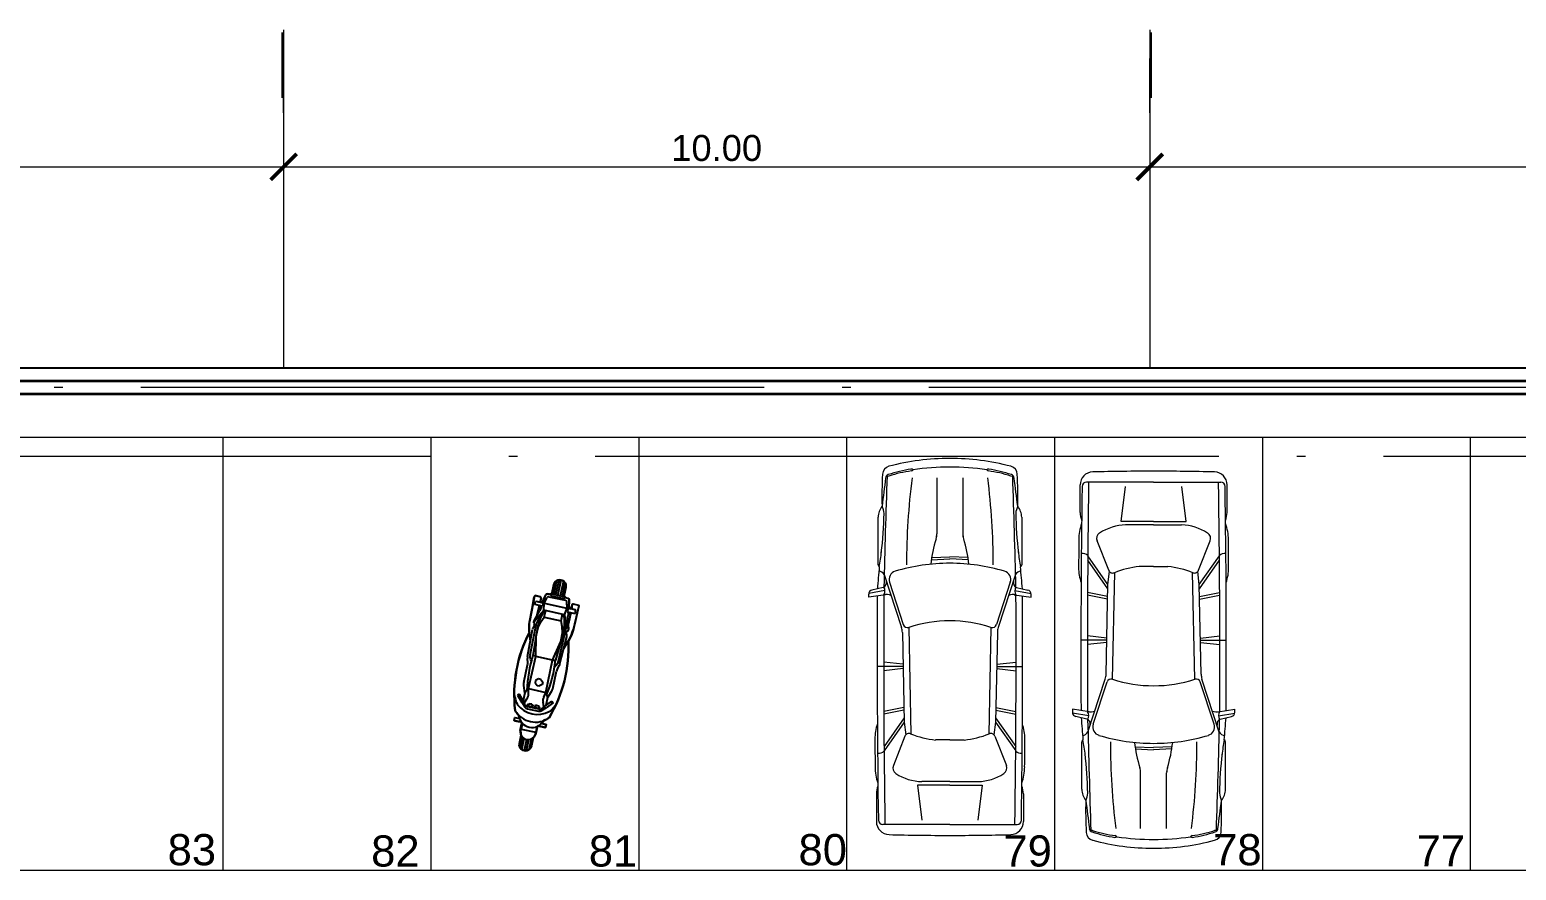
# Model space of a CAD drawing. Header units: inches. Extents: x 13 to 261, y -112 to -47.
# Drawn here: x 33.42 to 50.58, y -57.63 to -47.92 of the extents above; entities that cross this region are included whole.
import ezdxf

# ---------------------------------------------------------------- set-up
doc = ezdxf.new("R2010")
doc.units = ezdxf.units.IN
doc.header["$MEASUREMENT"] = 0
doc.linetypes.add('ACAD_ISO04W100', pattern=[30, 24, -3, 0, -3])
for name, color, linetype, lineweight in [('AUTOS', 6, 'Continuous', 20), ('CAJONES', 3, 'Continuous', 20), ('COTAS', 192, 'Continuous', 13), ('EJES', 1, 'ACAD_ISO04W100', 13), ('MUROS', 5, 'Continuous', 35), ('TERRENO', 8, 'Continuous', 25), ('TEXTOS', 124, 'Continuous', 30)]:
    doc.layers.add(name, color=color, linetype=linetype, lineweight=lineweight)
doc.layers.add('CONTORNO', color=7, linetype='Continuous')
doc.styles.add('COTAS', font='ARIALUNI.TTF', dxfattribs={"height": 0.3})
doc.styles.add('TEXTOS', font='ARIALUNI.TTF', dxfattribs={"height": 0.36})

# ---------------------------------------------------------------- blocks, each defined once
blk = doc.blocks.new('_ArchTick')
at = {"color": 0, "linetype": 'ByBlock', "const_width": 0.15}
blk.add_lwpolyline([(-0.5, -0.5), (0.5, 0.5)], dxfattribs=at)

msp = doc.modelspace()

# ---------------------------------------------------------------- linework, layer by layer
for p, q in [((39.471, -54.332), (39.447, -54.439)), ((39.452, -54.44), (39.481, -54.308)), ((39.501, -54.287), (39.468, -54.443)), ((39.527, -54.277), (39.49, -54.448)), ((39.517, -54.454), (39.556, -54.278)), ((39.582, -54.289), (39.545, -54.46)), ((39.601, -54.31), (39.567, -54.465)), ((39.582, -54.468), (39.611, -54.338)), ((39.61, -54.363), (39.587, -54.469)), ((39.246, -54.464), (39.192, -54.744)), ((39.255, -54.457), (39.246, -54.464)), ((39.25, -54.56), (39.259, -54.522)), ((39.34, -54.58), (39.25, -54.56)), ((39.317, -54.47), (39.255, -54.457)), ((39.259, -54.522), (39.349, -54.541)), ((39.268, -54.521), (39.34, -54.537)), ((39.3, -54.571), (39.272, -54.699)), ((39.323, -54.482), (39.309, -54.532)), ((39.317, -54.575), (39.315, -54.613)), ((39.317, -54.47), (39.323, -54.482)), ((39.318, -54.534), (39.32, -54.493)), ((39.338, -54.539), (39.339, -54.536)), ((39.339, -54.538), (39.338, -54.539)), ((39.339, -54.536), (39.377, -54.448)), ((39.359, -54.545), (39.339, -54.538)), ((39.349, -54.541), (39.34, -54.58)), ((39.354, -54.625), (39.359, -54.545)), ((39.359, -54.545), (39.393, -54.479)), ((39.359, -54.545), (39.623, -54.603)), ((39.432, -54.443), (39.4, -54.436)), ((39.415, -54.469), (39.605, -54.51)), ((39.606, -54.474), (39.428, -54.435)), ((39.428, -54.435), (39.439, -54.458)), ((39.439, -54.458), (39.587, -54.491)), ((39.606, -54.474), (39.587, -54.491)), ((39.6, -54.48), (39.631, -54.487)), ((39.624, -54.603), (39.62, -54.529)), ((39.646, -54.603), (39.647, -54.507)), ((39.665, -54.61), (39.681, -54.571)), ((39.682, -54.561), (39.675, -54.612)), ((39.693, -54.552), (39.682, -54.561)), ((39.693, -54.552), (39.755, -54.566)), ((39.76, -54.575), (39.693, -54.853)), ((39.755, -54.566), (39.76, -54.575)), ((39.241, -54.755), (39.311, -54.627)), ((39.244, -54.754), (39.354, -54.625)), ((39.354, -54.625), (39.273, -54.767)), ((39.309, -54.73), (39.283, -54.822)), ((39.343, -54.658), (39.309, -54.73)), ((39.327, -54.577), (39.311, -54.627)), ((39.321, -54.76), (39.36, -54.705)), ((39.377, -54.63), (39.343, -54.658)), ((39.354, -54.625), (39.347, -54.655)), ((39.594, -54.677), (39.354, -54.625)), ((39.36, -54.705), (39.377, -54.63)), ((39.36, -54.705), (39.555, -54.748)), ((39.556, -54.748), (39.572, -54.672)), ((39.569, -54.814), (39.556, -54.748)), ((39.572, -54.672), (39.591, -54.712)), ((39.595, -54.677), (39.589, -54.708)), ((39.591, -54.712), (39.592, -54.792)), ((39.595, -54.677), (39.624, -54.603)), ((39.641, -54.841), (39.595, -54.677)), ((39.595, -54.677), (39.61, -54.841)), ((39.624, -54.603), (39.645, -54.604)), ((39.635, -54.603), (39.626, -54.642)), ((39.626, -54.642), (39.716, -54.662)), ((39.64, -54.645), (39.633, -54.697)), ((39.644, -54.843), (39.633, -54.697)), ((39.724, -54.623), (39.635, -54.603)), ((39.649, -54.647), (39.635, -54.682)), ((39.667, -54.651), (39.639, -54.779)), ((39.716, -54.619), (39.644, -54.603)), ((39.645, -54.605), (39.646, -54.603)), ((39.645, -54.604), (39.645, -54.605)), ((39.716, -54.662), (39.724, -54.623)), ((39.168, -55.16), (39.225, -54.846)), ((39.201, -54.982), (39.187, -54.865)), ((39.196, -55.14), (39.271, -54.773)), ((39.228, -54.84), (39.252, -54.795)), ((39.283, -54.822), (39.23, -55.145)), ((39.242, -54.777), (39.262, -54.814)), ((39.266, -54.925), (39.289, -54.826)), ((39.289, -54.826), (39.321, -54.76)), ((39.578, -54.886), (39.492, -55.202)), ((39.525, -55.212), (39.609, -54.847)), ((39.55, -54.987), (39.571, -54.887)), ((39.571, -54.887), (39.569, -54.814)), ((39.592, -54.792), (39.578, -54.886)), ((39.634, -54.862), (39.6, -54.887)), ((39.621, -54.925), (39.617, -54.875)), ((39.264, -55.16), (39.266, -54.925)), ((39.455, -55.201), (39.55, -54.987)), ((39.542, -55.242), (39.62, -54.932)), ((39.586, -55.066), (39.647, -54.965)), ((39.124, -55.458), (39.167, -55.257)), ((39.169, -55.231), (39.167, -55.184)), ((39.178, -55.53), (39.264, -55.16)), ((39.2, -55.196), (39.209, -55.218)), ((39.264, -55.16), (39.23, -55.145)), ((39.264, -55.16), (39.23, -55.145)), ((39.454, -55.201), (39.264, -55.16)), ((39.454, -55.201), (39.264, -55.16)), ((39.38, -55.574), (39.455, -55.201)), ((39.455, -55.201), (39.492, -55.202)), ((39.455, -55.201), (39.492, -55.202)), ((39.498, -55.261), (39.481, -55.277)), ((39.293, -55.419), (39.261, -55.438)), ((39.321, -55.425), (39.293, -55.419)), ((39.321, -55.425), (39.343, -55.456)), ((39.459, -55.531), (39.503, -55.33)), ((39.512, -55.305), (39.533, -55.263)), ((39.075, -55.593), (39.052, -55.605)), ((39.052, -55.605), (39.102, -55.692)), ((39.08, -55.601), (39.057, -55.614)), ((39.137, -55.703), (39.075, -55.593)), ((39.137, -55.578), (39.118, -55.669)), ((39.137, -55.58), (39.123, -55.496)), ((39.178, -55.53), (39.137, -55.578)), ((39.178, -55.53), (39.379, -55.574)), ((39.178, -55.591), (39.178, -55.53)), ((39.261, -55.438), (39.255, -55.463)), ((39.255, -55.463), (39.277, -55.493)), ((39.277, -55.493), (39.305, -55.499)), ((39.337, -55.481), (39.305, -55.499)), ((39.343, -55.456), (39.337, -55.481)), ((39.354, -55.629), (39.38, -55.574)), ((39.38, -55.574), (39.397, -55.634)), ((39.396, -55.637), (39.444, -55.565)), ((39.108, -55.697), (39.137, -55.703)), ((39.109, -55.697), (39.135, -55.74)), ((39.14, -55.716), (39.131, -55.702)), ((39.132, -55.691), (39.161, -55.648)), ((39.167, -55.763), (39.293, -55.791)), ((39.169, -55.724), (39.172, -55.711)), ((39.184, -55.738), (39.169, -55.724)), ((39.172, -55.711), (39.191, -55.705)), ((39.298, -55.767), (39.172, -55.739)), ((39.176, -55.721), (39.187, -55.721)), ((39.188, -55.717), (39.177, -55.713)), ((39.191, -55.727), (39.183, -55.73)), ((39.209, -55.743), (39.184, -55.738)), ((39.188, -55.708), (39.194, -55.715)), ((39.216, -55.711), (39.191, -55.705)), ((39.199, -55.73), (39.198, -55.735)), ((39.202, -55.715), (39.204, -55.709)), ((39.207, -55.73), (39.213, -55.736)), ((39.209, -55.743), (39.229, -55.737)), ((39.217, -55.715), (39.21, -55.719)), ((39.213, -55.727), (39.224, -55.732)), ((39.226, -55.724), (39.214, -55.723)), ((39.216, -55.711), (39.231, -55.724)), ((39.229, -55.737), (39.231, -55.724)), ((39.248, -55.741), (39.251, -55.728)), ((39.263, -55.755), (39.248, -55.741)), ((39.27, -55.723), (39.251, -55.728)), ((39.266, -55.739), (39.254, -55.739)), ((39.256, -55.73), (39.267, -55.735)), ((39.27, -55.744), (39.263, -55.747)), ((39.263, -55.755), (39.288, -55.76)), ((39.267, -55.725), (39.272, -55.732)), ((39.27, -55.723), (39.295, -55.728)), ((39.278, -55.747), (39.276, -55.753)), ((39.281, -55.733), (39.282, -55.726)), ((39.286, -55.747), (39.292, -55.753)), ((39.297, -55.732), (39.288, -55.736)), ((39.288, -55.76), (39.307, -55.754)), ((39.302, -55.749), (39.292, -55.744)), ((39.293, -55.74), (39.304, -55.741)), ((39.31, -55.741), (39.295, -55.728)), ((39.307, -55.754), (39.31, -55.741)), ((39.373, -55.755), (39.332, -55.783)), ((39.337, -55.759), (39.351, -55.75)), ((39.346, -55.748), (39.448, -55.674)), ((39.355, -55.74), (39.346, -55.688)), ((39.374, -55.754), (39.346, -55.748)), ((39.397, -55.634), (39.377, -55.725)), ((39.463, -55.694), (39.382, -55.753)), ((39.439, -55.68), (39.455, -55.7)), ((39.448, -55.674), (39.463, -55.694)), ((39.014, -55.9), (39.022, -55.865)), ((39.097, -55.918), (39.014, -55.9)), ((39.022, -55.865), (39.074, -55.876)), ((39.087, -55.918), (39.022, -55.904)), ((39.103, -55.926), (39.086, -56.007)), ((39.113, -55.937), (39.102, -55.958)), ((39.383, -55.943), (39.33, -55.932)), ((39.375, -55.978), (39.383, -55.943)), ((39.072, -56.189), (39.097, -56.075)), ((39.093, -56.069), (39.073, -56.161)), ((39.109, -56.091), (39.083, -56.215)), ((39.102, -55.958), (39.093, -55.997)), ((39.093, -55.997), (39.263, -56.034)), ((39.102, -56.235), (39.13, -56.107)), ((39.156, -56.117), (39.128, -56.246)), ((39.156, -56.247), (39.184, -56.119)), ((39.209, -56.113), (39.182, -56.237)), ((39.202, -56.218), (39.227, -56.103)), ((39.233, -56.098), (39.213, -56.191)), ((39.272, -55.995), (39.263, -56.034)), ((39.283, -55.965), (39.265, -56.046)), ((39.27, -55.971), (39.272, -55.995)), ((39.293, -55.96), (39.375, -55.978)), ((39.301, -55.965), (39.367, -55.979))]:
    msp.add_line(p, q)
for centre, radius, start, end in [((39.54, -54.347), 0.0711, 347.4138, 168.0764), ((39.396, -54.456), 0.02, 77.7451, 156.3944), ((39.41, -54.489), 0.02, 77.7451, 152.8132), ((39.6, -54.53), 0.02, 2.6769, 77.7451), ((39.627, -54.506), 0.02, 359.0958, 77.7451), ((39.585, -54.82), 0.4, 169.1026, 186.4393), ((40.589, -55.603), 1.575, 152.6872, 186.5126), ((39.245, -54.849), 0.02, 151.104, 169.7152), ((39.258, -54.765), 0.02, 151.0169, 208.6588), ((39.259, -54.767), 0.02, 139.6875, 208.6588), ((39.29, -54.777), 0.02, 150.2903, 168.4395), ((39.59, -54.842), 0.02, 347.0507, 5.1999), ((39.622, -54.846), 0.02, 306.8314, 15.8026), ((39.624, -54.844), 0.02, 306.8314, 4.4732), ((39.304, -54.759), 0.4, 329.0509, 346.3875), ((38.066, -55.055), 1.575, 328.9775, 2.803), ((39.601, -54.927), 0.02, 345.7749, 4.3861), ((40.68, -55.609), 1.522, 162.2593, 177.8583), ((39.267, -55.178), 0.1, 169.7152, 183.0326), ((39.07, -55.236), 0.1, 347.7451, 3.0326), ((39.294, -55.16), 0.1, 168.4395, 201.0724), ((37.98, -55.023), 1.522, 337.6319, 353.2309), ((39.428, -55.189), 0.1, 314.4177, 347.0507), ((39.445, -55.217), 0.1, 332.4576, 345.7749), ((39.6, -55.351), 0.1, 152.4576, 167.7451), ((39.317, -55.567), 0.304, 185.6307, 208.946), ((39.221, -55.479), 0.1, 167.7451, 189.4319), ((39.078, -55.592), 0.1, 325.8391, 0.663), ((39.361, -55.51), 0.1, 326.0582, 347.7451), ((39.281, -55.538), 0.291, 217.2926, 298.1976), ((39.11, -55.687), 0.01, 209.6127, 257.7451), ((39.178, -55.714), 0.05, 210.9833, 257.7451), ((39.183, -55.69), 0.05, 210.9833, 257.7451), ((39.309, -55.718), 0.05, 257.7451, 304.5069), ((39.445, -55.671), 0.1, 154.8271, 189.6511), ((39.376, -55.745), 0.01, 257.7451, 305.8774), ((39.238, -55.55), 0.304, 306.5442, 329.8594), ((39.258, -55.645), 0.272, 210.3012, 305.1889), ((39.219, -55.827), 0.152, 183.8026, 331.6872), ((39.304, -55.742), 0.05, 257.7451, 304.5069), ((39.175, -56.027), 0.0918, 167.4138, 348.0764), ((39.143, -56.176), 0.0711, 167.4138, 348.0764)]:
    msp.add_arc(centre, radius, start, end)
at = {"layer": 'AUTOS'}
for p, q in [((43.893, -53.098), (43.893, -53.742)), ((44.193, -53.098), (44.193, -53.742)), ((45.547, -53.499), (45.547, -53.179)), ((46.396, -53.146), (45.62, -53.146)), ((46.021, -53.601), (46.071, -53.196)), ((46.396, -53.146), (47.171, -53.146)), ((46.771, -53.601), (46.721, -53.196)), ((47.244, -53.499), (47.244, -53.179)), ((43.213, -53.552), (43.213, -54.101)), ((44.873, -53.552), (44.873, -54.101)), ((46.396, -53.601), (46.021, -53.601)), ((46.396, -53.641), (46.072, -53.641)), ((46.396, -53.601), (46.771, -53.601)), ((46.396, -53.641), (46.719, -53.641)), ((45.877, -54.164), (45.743, -53.826)), ((46.915, -54.164), (47.048, -53.826)), ((43.83, -54.044), (44.043, -54.033)), ((43.834, -54.018), (44.043, -54.008)), ((44.253, -54.018), (44.043, -54.008)), ((44.257, -54.044), (44.043, -54.033)), ((45.868, -54.328), (45.636, -53.996)), ((45.867, -54.378), (45.636, -54.048)), ((46.923, -54.328), (47.155, -53.996)), ((46.924, -54.378), (47.156, -54.048)), ((43.285, -54.214), (43.485, -54.825)), ((44.802, -54.214), (44.602, -54.825)), ((45.868, -54.328), (45.887, -54.18)), ((45.921, -55.421), (45.946, -54.191)), ((46.396, -54.121), (46.23, -54.121)), ((46.396, -54.121), (46.561, -54.121)), ((46.871, -55.421), (46.846, -54.191)), ((46.923, -54.328), (46.905, -54.18)), ((43.294, -54.399), (43.106, -54.433)), ((43.274, -54.362), (43.144, -54.392)), ((43.346, -54.303), (43.505, -54.791)), ((44.741, -54.303), (44.581, -54.791)), ((44.793, -54.399), (44.981, -54.433)), ((44.813, -54.362), (44.943, -54.392)), ((45.847, -55.362), (45.868, -54.328)), ((46.944, -55.362), (46.923, -54.328)), ((43.3, -54.446), (43.106, -54.476)), ((44.787, -54.446), (44.981, -54.476)), ((45.865, -54.466), (45.633, -54.42)), ((45.864, -54.496), (45.633, -54.451)), ((46.926, -54.466), (47.158, -54.42)), ((46.927, -54.496), (47.158, -54.451)), ((43.495, -54.883), (43.516, -55.917)), ((43.568, -54.823), (43.593, -56.054)), ((44.518, -54.823), (44.493, -56.054)), ((44.592, -54.883), (44.571, -55.917)), ((45.855, -54.971), (45.556, -54.971)), ((45.854, -54.996), (45.631, -55.021)), ((45.855, -54.946), (45.632, -54.921)), ((46.936, -54.946), (47.16, -54.921)), ((46.937, -54.971), (47.235, -54.971)), ((46.937, -54.996), (47.16, -55.021)), ((43.502, -55.248), (43.279, -55.223)), ((44.585, -55.248), (44.808, -55.223)), ((43.503, -55.273), (43.204, -55.273)), ((43.503, -55.298), (43.279, -55.323)), ((44.584, -55.273), (44.883, -55.273)), ((44.584, -55.298), (44.808, -55.323)), ((45.637, -56.031), (45.837, -55.42)), ((47.154, -56.031), (46.954, -55.42)), ((45.698, -55.942), (45.858, -55.453)), ((47.094, -55.942), (46.934, -55.453)), ((43.512, -55.748), (43.281, -55.794)), ((44.575, -55.748), (44.806, -55.794)), ((45.652, -55.799), (45.458, -55.768)), ((47.139, -55.799), (47.334, -55.768)), ((43.513, -55.779), (43.281, -55.825)), ((43.515, -55.866), (43.283, -56.197)), ((43.516, -55.917), (43.284, -56.249)), ((43.516, -55.917), (43.534, -56.064)), ((44.571, -55.917), (44.552, -56.064)), ((44.571, -55.917), (44.803, -56.249)), ((44.572, -55.866), (44.804, -56.197)), ((44.574, -55.779), (44.806, -55.825)), ((45.646, -55.845), (45.458, -55.812)), ((45.626, -55.883), (45.496, -55.852)), ((47.145, -55.845), (47.333, -55.812)), ((47.165, -55.883), (47.295, -55.852)), ((43.525, -56.08), (43.391, -56.419)), ((44.562, -56.08), (44.696, -56.419)), ((44.043, -56.123), (43.878, -56.123)), ((44.043, -56.123), (44.209, -56.123)), ((45.566, -56.692), (45.566, -56.144)), ((46.182, -56.201), (46.396, -56.211)), ((46.186, -56.226), (46.396, -56.236)), ((46.609, -56.201), (46.396, -56.211)), ((46.606, -56.226), (46.396, -56.236)), ((47.226, -56.692), (47.226, -56.144)), ((44.043, -56.603), (43.72, -56.603)), ((44.043, -56.603), (44.367, -56.603)), ((46.246, -57.146), (46.246, -56.503)), ((46.546, -57.146), (46.546, -56.503)), ((43.195, -56.746), (43.195, -57.065)), ((43.668, -56.643), (43.718, -57.048)), ((44.043, -56.643), (43.668, -56.643)), ((44.043, -56.643), (44.418, -56.643)), ((44.418, -56.643), (44.368, -57.048)), ((44.892, -56.746), (44.892, -57.065)), ((44.043, -57.098), (43.268, -57.098)), ((44.043, -57.098), (44.819, -57.098))]:
    msp.add_line(p, q, dxfattribs=at)
for centre, radius, start, end in [((43.365, -53.061), 0.1, 104.7215, 176.9056), ((43.799, -54.432), 1.449, 98.0094, 108.7701), ((43.786, -54.458), 1.452, 97.3399, 107.9012), ((44.043, -55.643), 2.77, 90, 104.7215), ((43.6, -53.026), 0.0292, 50.1956, 101.5973), ((43.593, -52.989), 0.0292, 277.6646, 329.0664), ((44.048, -56.035), 3.062, 90.0911, 98.0705), ((44.043, -55.643), 2.77, 75.2785, 90), ((44.039, -56.035), 3.062, 81.9295, 89.9089), ((44.487, -53.026), 0.0292, 78.4027, 129.8044), ((44.494, -52.989), 0.0292, 210.9336, 262.3354), ((44.301, -54.458), 1.452, 72.0988, 82.6601), ((44.288, -54.432), 1.449, 71.2299, 81.9906), ((44.722, -53.061), 0.1, 3.0944, 75.2785), ((45.697, -53.179), 0.15, 91.5284, 180), ((46.323, -76.63), 23.609, 89.824, 91.5284), ((46.468, -76.63), 23.609, 88.4716, 90.176), ((47.094, -53.179), 0.15, 0, 88.4716), ((47.914, -53.307), 4.655, 176.9056, 181.4433), ((198.335, -72.842), 156.286, 172.7433, 172.86279), ((188.935, -57.941), 145.698, 178.08661, 178.59105), ((43.351, -53.105), 0.05, 140.6751, 174.792), ((43.344, -53.1), 0.0418, 139.2069, 140.7369), ((43.344, -53.1), 0.0418, 106.6662, 139.2069), ((43.329, -53.048), 0.0292, 236.6859, 291.1499), ((51.29, -54.091), 7.747, 172.6359, 180.0657), ((36.797, -54.091), 7.747, 359.9343, 7.3641), ((44.758, -53.048), 0.0292, 248.8501, 303.3141), ((44.743, -53.1), 0.0418, 40.7931, 73.3338), ((-100.848, -57.941), 145.698, 1.40895, 1.91339), ((44.743, -53.1), 0.0418, 39.2631, 40.7931), ((44.736, -53.105), 0.05, 5.208, 39.3249), ((-110.248, -72.842), 156.286, 7.13721, 7.2567), ((40.173, -53.307), 4.655, 358.5567, 3.0944), ((182.064, -55.121), 136.508, 179.1916, 180.27809), ((45.62, -53.196), 0.05, 90, 179.1916), ((182.064, -55.121), 136.433, 179.17045, 180.28319), ((-89.273, -55.121), 136.433, 359.71681, 0.82955), ((47.171, -53.196), 0.05, 0.8084, 90), ((-89.273, -55.121), 136.508, 359.72191, 0.8084), ((43.434, -53.56), 0.22, 142.047, 178.0402), ((39.06, -53.441), 4.224, 352.8956, 359.0974), ((43.044, -53.532), 0.241, 5.7383, 26.4875), ((45.043, -53.532), 0.241, 153.5125, 174.2617), ((49.027, -53.441), 4.224, 180.9026, 187.1044), ((44.653, -53.56), 0.22, 1.9598, 37.953), ((45.849, -53.488), 0.302, 182.0107, 199.6993), ((46.942, -53.488), 0.302, 340.3007, 357.9893), ((46.089, -53.811), 0.557, 160.511, 179.9102), ((46.09, -54.23), 0.589, 91.7286, 122.6874), ((46.701, -54.23), 0.589, 57.3126, 88.2714), ((46.702, -53.811), 0.557, 0.0898, 19.489), ((45.316, -54.252), 1.501, 162.5509, 173.9808), ((43.693, -53.742), 0.2, 342.5509, 0), ((43.793, -53.757), 0.1, 342.0099, 0), ((44.393, -53.742), 0.2, 180, 197.4491), ((44.293, -53.757), 0.1, 180, 197.9901), ((42.771, -54.252), 1.501, 6.0192, 17.4491), ((182.064, -55.121), 136.538, 179.44987, 179.58524), ((45.813, -53.797), 0.075, 122.6874, 202.3801), ((46.979, -53.797), 0.075, 337.6199, 57.3126), ((-89.273, -55.121), 136.538, 0.41476, 0.55013), ((40.416, -53.608), 2.859, 349.5915, 353.1383), ((47.671, -53.608), 2.859, 186.8617, 190.4085), ((45.578, -54.045), 0.0764, 40.4212, 102.5469), ((47.213, -54.045), 0.0764, 77.4531, 139.5788), ((193.939, -66.821), 151.245, 175.18454, 175.28083), ((43.244, -54.099), 0.0302, 183.6751, 237.3692), ((43.205, -54.265), 0.0947, 32.2233, 78.7257), ((43.441, -54.272), 0.1, 106.6309, 198.1242), ((44.043, -56.29), 2.207, 90, 106.6309), ((44.043, -56.29), 2.207, 73.3691, 90), ((44.646, -54.272), 0.1, 341.8758, 73.3691), ((44.882, -54.265), 0.0947, 101.2743, 147.7767), ((44.843, -54.099), 0.0302, 302.6308, 356.3249), ((-105.852, -66.821), 151.245, 4.71917, 4.81546), ((46.01, -54.143), 0.48, 178.863, 199.997), ((45.923, -54.146), 0.05, 201.3351, 292.4251), ((46.341, -55.189), 1.073, 95.9218, 111.8147), ((46.45, -55.189), 1.073, 68.1853, 84.0782), ((46.868, -54.146), 0.05, 247.5749, 338.6649), ((46.781, -54.143), 0.48, 340.003, 1.137), ((43.156, -54.441), 0.05, 103.2474, 179.7338), ((43.251, -54.305), 0.0605, 291.9558, 12.7869), ((43.207, -54.403), 0.087, 328.2373, 31.1582), ((44.836, -54.305), 0.0605, 167.2131, 248.0442), ((44.88, -54.403), 0.087, 148.8418, 211.7627), ((44.931, -54.441), 0.05, 0.2662, 76.7526), ((179.712, -55.075), 136.608, 179.73376, 179.74878), ((179.712, -55.123), 136.508, 179.72191, 180.8084), ((179.712, -55.123), 136.433, 179.71681, 180.82955), ((43.315, -54.587), 0.142, 70.0528, 101.9092), ((44.772, -54.587), 0.142, 78.0908, 109.9472), ((-91.625, -55.123), 136.433, 359.17045, 0.28319), ((-91.625, -55.123), 136.508, 359.1916, 0.27809), ((-91.625, -55.075), 136.608, 0.25122, 0.26624), ((43.295, -54.887), 0.2, 1.1642, 18.1242), ((43.553, -54.776), 0.05, 198.1242, 287.9477), ((44.043, -56.29), 1.542, 90, 107.9477), ((44.043, -56.29), 1.542, 72.0523, 90), ((44.534, -54.776), 0.05, 252.0523, 341.8758), ((44.792, -54.887), 0.2, 161.8758, 178.8358), ((45.647, -55.358), 0.2, 341.8758, 358.8358), ((45.905, -55.469), 0.05, 72.0523, 161.8758), ((46.396, -53.955), 1.542, 252.0523, 270), ((46.396, -53.955), 1.542, 270, 287.9477), ((46.886, -55.469), 0.05, 18.1242, 107.9477), ((47.144, -55.358), 0.2, 181.1642, 198.1242), ((182.064, -55.169), 136.608, 180.25122, 180.26624), ((-89.273, -55.169), 136.608, 359.73376, 359.74878), ((43.658, -56.102), 0.48, 160.003, 181.137), ((44.429, -56.102), 0.48, 358.863, 19.997), ((45.508, -55.804), 0.05, 180.2662, 256.7526), ((196.291, -43.424), 151.245, 184.71917, 184.81546), ((45.604, -55.939), 0.0605, 347.2131, 68.0442), ((45.559, -55.842), 0.087, 328.8418, 31.7627), ((191.288, -52.304), 145.698, 181.40895, 181.91339), ((45.667, -55.657), 0.142, 258.0908, 289.9472), ((45.793, -55.973), 0.1, 161.8758, 253.3691), ((46.999, -55.973), 0.1, 286.6309, 18.1242), ((47.124, -55.657), 0.142, 250.0528, 281.9092), ((-98.496, -52.304), 145.698, 358.08661, 358.59105), ((47.188, -55.939), 0.0605, 111.9558, 192.7869), ((47.232, -55.842), 0.087, 148.2373, 211.1582), ((-103.5, -43.424), 151.245, 355.18454, 355.28083), ((47.283, -55.804), 0.05, 283.2474, 359.7338), ((179.712, -55.123), 136.538, 180.41476, 180.55013), ((43.571, -56.099), 0.05, 67.5749, 158.6649), ((43.989, -55.056), 1.073, 248.1853, 264.0782), ((44.098, -55.056), 1.073, 275.9218, 291.8147), ((44.516, -56.099), 0.05, 21.3351, 112.4251), ((-91.625, -55.123), 136.538, 359.44987, 359.58524), ((45.596, -56.146), 0.0302, 122.6308, 176.3249), ((45.557, -55.98), 0.0947, 281.2743, 327.7767), ((42.768, -56.637), 2.859, 6.8617, 10.4085), ((46.396, -53.955), 2.207, 253.3691, 270), ((46.396, -53.955), 2.207, 270, 286.6309), ((47.234, -55.98), 0.0947, 212.2233, 258.7257), ((50.023, -56.637), 2.859, 169.5915, 173.1383), ((47.195, -56.146), 0.0302, 3.6751, 57.3692), ((43.226, -56.199), 0.0764, 257.4531, 319.5788), ((44.861, -56.199), 0.0764, 220.4212, 282.5469), ((41.412, -56.803), 4.224, 0.9026, 7.1044), ((53.643, -56.153), 7.747, 179.9343, 187.3641), ((47.668, -55.993), 1.501, 186.0192, 197.4491), ((45.123, -55.993), 1.501, 342.5509, 353.9808), ((39.149, -56.153), 7.747, 352.6359, 0.0657), ((51.379, -56.803), 4.224, 172.8956, 179.0974), ((43.737, -56.433), 0.557, 180.0898, 199.489), ((43.46, -56.447), 0.075, 157.6199, 237.3126), ((44.627, -56.447), 0.075, 302.6874, 22.3801), ((44.35, -56.433), 0.557, 340.511, 359.9102), ((46.046, -56.503), 0.2, 0, 17.4491), ((46.146, -56.487), 0.1, 0, 17.9901), ((46.746, -56.503), 0.2, 162.5509, 180), ((46.646, -56.487), 0.1, 162.0099, 180), ((43.738, -56.015), 0.589, 237.3126, 268.2714), ((44.349, -56.015), 0.589, 271.7286, 302.6874), ((43.497, -56.756), 0.302, 160.3007, 177.9893), ((44.59, -56.756), 0.302, 2.0107, 19.6993), ((45.786, -56.685), 0.22, 181.9598, 217.953), ((45.396, -56.713), 0.241, 333.5125, 354.2617), ((47.395, -56.713), 0.241, 185.7383, 206.4875), ((47.006, -56.685), 0.22, 322.047, 358.0402), ((50.266, -56.938), 4.655, 178.5567, 183.0944), ((200.688, -37.402), 156.286, 187.13721, 187.2567), ((-107.896, -37.402), 156.286, 352.7433, 352.86279), ((42.526, -56.938), 4.655, 356.9056, 1.4433), ((43.345, -57.065), 0.15, 180, 268.4716), ((43.268, -57.048), 0.05, 180.8084, 270), ((44.742, -57.065), 0.15, 271.5284, 0), ((44.819, -57.048), 0.05, 270, 359.1916), ((45.703, -57.139), 0.05, 185.208, 219.3249), ((47.089, -57.139), 0.05, 320.6751, 354.792), ((43.971, -33.615), 23.609, 268.4716, 270.176), ((44.116, -33.615), 23.609, 269.824, 271.5284), ((45.717, -57.184), 0.1, 183.0944, 255.2785), ((45.696, -57.144), 0.0418, 219.2631, 220.7931), ((45.681, -57.196), 0.0292, 68.8501, 123.3141), ((45.696, -57.144), 0.0418, 220.7931, 253.3338), ((46.151, -55.812), 1.449, 251.2299, 261.9906), ((46.138, -55.787), 1.452, 252.0988, 262.6601), ((46.396, -54.602), 2.77, 255.2785, 270), ((45.952, -57.218), 0.0292, 258.4027, 309.8044), ((45.946, -57.256), 0.0292, 30.9336, 82.3354), ((46.401, -54.209), 3.062, 261.9295, 269.9089), ((46.391, -54.209), 3.062, 270.0911, 278.0705), ((46.396, -54.602), 2.77, 270, 284.7215), ((46.846, -57.256), 0.0292, 97.6646, 149.0664), ((46.839, -57.218), 0.0292, 230.1956, 281.5973), ((46.654, -55.787), 1.452, 277.3399, 287.9012), ((46.641, -55.812), 1.449, 278.0094, 288.7701), ((47.074, -57.184), 0.1, 284.7215, 356.9056), ((47.11, -57.196), 0.0292, 56.6859, 111.1499), ((47.095, -57.144), 0.0418, 286.6662, 319.2069), ((47.095, -57.144), 0.0418, 319.2069, 320.7369)]:
    msp.add_arc(centre, radius, start, end, dxfattribs=at)
at = {"layer": 'CAJONES'}
for p, q in [((18.851, -52.627), (71.651, -52.627)), ((35.651, -52.627), (35.651, -57.627)), ((38.051, -52.627), (38.051, -57.627)), ((40.451, -52.627), (40.451, -57.627)), ((42.851, -52.627), (42.851, -57.627)), ((45.251, -52.627), (45.251, -57.627)), ((47.651, -52.627), (47.651, -57.627)), ((50.051, -52.627), (50.051, -57.627)), ((18.851, -57.627), (71.651, -57.627))]:
    msp.add_line(p, q, dxfattribs=at)
at = {"layer": 'CONTORNO'}
msp.add_lwpolyline([(39.76, -54.575), (39.72, -54.742), (39.7, -54.825), (39.689, -54.868), (39.677, -54.902), (39.663, -54.936), (39.639, -54.978, -0.148672), (39.416, -55.867, -0.056745), (39.353, -55.899, -0.046105), (39.33, -55.932), (39.383, -55.943), (39.375, -55.978), (39.293, -55.96, 0.349135), (39.283, -55.965), (39.265, -56.048, -0.173873), (39.233, -56.098), (39.213, -56.191, -0.9943), (39.073, -56.162), (39.093, -56.069, 0.187808), (39.084, -56.013), (39.103, -55.926, 0.474398), (39.096, -55.918), (39.014, -55.9), (39.022, -55.865), (39.074, -55.876, -0.06519), (39.067, -55.837, -0.064755), (39.024, -55.782, -0.148672), (39.189, -54.88, -0.072089), (39.189, -54.762), (39.219, -54.604), (39.245, -54.471), (39.25, -54.46), (39.255, -54.457), (39.317, -54.47), (39.323, -54.482), (39.32, -54.493), (39.318, -54.532), (39.339, -54.536), (39.36, -54.488), (39.377, -54.448, -0.35731), (39.4, -54.436), (39.432, -54.443), (39.428, -54.435), (39.447, -54.439), (39.471, -54.33, -1.013858), (39.609, -54.363), (39.61, -54.363), (39.587, -54.47), (39.606, -54.474), (39.6, -54.48), (39.631, -54.487, -0.35731), (39.647, -54.507), (39.646, -54.603), (39.645, -54.603), (39.666, -54.608), (39.681, -54.571), (39.682, -54.561), (39.693, -54.552), (39.755, -54.566), (39.76, -54.575)], format="xyb", dxfattribs=at)
at = {"layer": 'COTAS', "color": 1}
for p, q in [((36.351, -48.883), (36.351, -48.258)), ((46.351, -48.883), (46.351, -48.258)), ((36.351, -48.55), (36.351, -50.758)), ((46.351, -48.55), (46.351, -50.758)), ((26.351, -49.508), (36.351, -49.508)), ((36.351, -49.508), (46.351, -49.508)), ((46.351, -49.508), (56.351, -49.508))]:
    msp.add_line(p, q, dxfattribs=at)
at = {"layer": 'EJES', "color": 1, "ltscale": 0.3}
for p, q in [((36.351, -47.925), (36.351, -51.827)), ((46.351, -47.925), (46.351, -51.827)), ((12.65, -52.848), (116.051, -52.848))]:
    msp.add_line(p, q, dxfattribs=at)
at = {"layer": 'EJES', "ltscale": 0.3}
msp.add_line((16.501, -52.052), (116.351, -52.052), dxfattribs=at)
at = {"layer": 'MUROS'}
for p, q in [((16.501, -51.977), (116.351, -51.977)), ((16.651, -52.127), (116.351, -52.127))]:
    msp.add_line(p, q, dxfattribs=at)
at = {"layer": 'TERRENO'}
msp.add_line((16.351, -51.827), (116.351, -51.827), dxfattribs=at)
at = {"layer": 'TEXTOS', "color": 1}
for p, q in [((36.34, -47.958), (36.34, -48.712)), ((46.362, -47.958), (46.362, -48.712))]:
    msp.add_line(p, q, dxfattribs=at)

# ---------------------------------------------------------------- block references
at = {"layer": 'COTAS', "color": 1, "xscale": 0.3, "yscale": 0.3, "zscale": 0.3}
for p in [(36.351, -49.508), (46.351, -49.508)]:
    msp.add_blockref('_ArchTick', p, dxfattribs=at)
at = {"layer": 'COTAS', "color": 1, "xscale": 0.3, "yscale": 0.3, "zscale": 0.3, "rotation": 180}
for p in [(36.351, -49.508), (46.351, -49.508)]:
    msp.add_blockref('_ArchTick', p, dxfattribs=at)

# ---------------------------------------------------------------- texts
at = {"layer": 'COTAS', "color": 1, "insert": (41.351, -49.292), "char_height": 0.3, "attachment_point": 5, "style": 'COTAS'}
msp.add_mtext('10.00', dxfattribs=at)
at = {"layer": 'TEXTOS', "style": 'TEXTOS'}
for s, p in [('83', (35.012, -57.569)), ('82', (37.362, -57.584)), ('81', (39.875, -57.584)), ('80', (42.296, -57.569)), ('79', (44.662, -57.584)), ('78', (47.083, -57.569)), ('77', (49.433, -57.582))]:
    msp.add_text(s, height=0.36, dxfattribs=at).set_placement(p)

doc.saveas('drawing.dxf')
